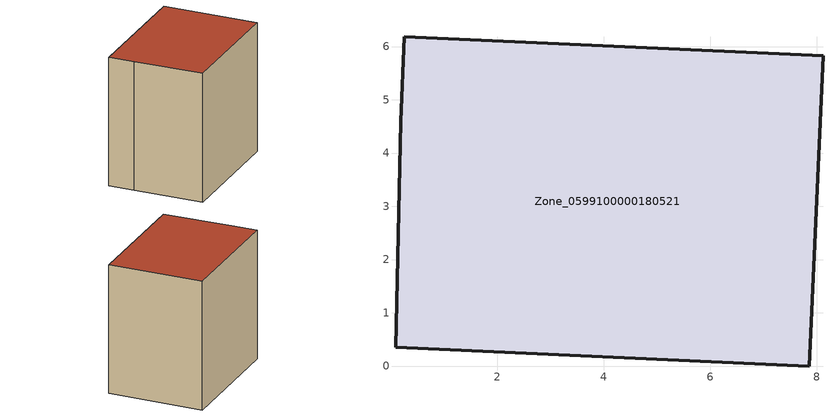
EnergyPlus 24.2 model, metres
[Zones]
Zone_0599100000180521
 floor ground (C_G): 0.09,0.35 0.19,4.58 0.26,6.18 8.12,5.83 7.86,0 z1.52
 wall outside (C_F): 7.86,0 8.12,5.83 0.26,6.18 0.19,4.58 0.09,0.35 7.86,0 z1.52:9.56
 roof outside (C_R): 0.19,4.58 0.09,0.35 7.86,0 8.12,5.83 0.26,6.18 z9.56
[BUILDING]
Pand.0599100000180521: North Axis=0; Terrain=City; Loads Convergence Tolerance Value=0.04; Temperature Convergence Tolerance Value=0.4; Solar Distribution=FullExterior; Maximum Number of Warmup Days=25; Minimum Number of Warmup Days=1
[Site:Location]
Rotterdam.The.Hague.AP_ZH_NLD Design_Conditions: Latitude=51.96; Longitude=4.45; Time Zone=1; Elevation=-4.5
[SITE:GROUNDTEMPERATURE:BUILDINGSURFACE]
18, 18, 18, 18, 18, 18, 18, 18, 18, 18, 18, 18
[MATERIAL] Thermal Absorptance=0.9; Solar Absorptance=0.7; Visible Absorptance=0.7
Name | Roughness | Thickness | Conductivity | Density | Specific Heat
G.TI.1946-1964 | MediumSmooth | 0.15 | 1 | 540 | 1210
F.TI.1946-1964 | Rough | 0.3 | 0.857143 | 1920 | 840
R.TI.1946-1964 | MediumRough | 0.2 | 0.277778 | 1500 | 1000
[CONSTRUCTION]
C_G: G.TI.1946-1964
C_F: F.TI.1946-1964
C_R: R.TI.1946-1964
[ZONE]
Zone_0599100000180521: Type=1; Multiplier=1; Ceiling Height=Autocalculate; Volume=Autocalculate; Floor Area=autocalculate; Part of Total Floor Area=Yes
[ZONEINFILTRATION:DESIGNFLOWRATE]
Infil_Zone_0599100000180521: Zone or ZoneList or Space or SpaceList=Zone_0599100000180521; Schedule=AlwaysOn; Design Flow Rate Calculation Method=Flow/Area; Flow Rate per Floor Area=0.003; Constant Term Coefficient=1; Temperature Term Coefficient=0; Velocity Term Coefficient=0; Velocity Squared Term Coefficient=0
[HVACTEMPLATE:ZONE:IDEALLOADSAIRSYSTEM]
Zone_0599100000180521: Maximum Heating Supply Air Temperature=50; Minimum Cooling Supply Air Temperature=13; Maximum Heating Supply Air Humidity Ratio=0.0156; Minimum Cooling Supply Air Humidity Ratio=0.0077; Heating Limit=NoLimit; Cooling Limit=NoLimit; Dehumidification Control Type=ConstantSensibleHeatRatio; Cooling Sensible Heat Ratio=0.7; Dehumidification Setpoint=60; Humidification Control Type=None; Humidification Setpoint=30; Outdoor Air Method=None; Outdoor Air Flow Rate per Person=0.00944; Outdoor Air Flow Rate per Zone Floor Area=0; Outdoor Air Flow Rate per Zone=0; Demand Controlled Ventilation Type=None; Outdoor Air Economizer Type=NoEconomizer; Heat Recovery Type=None; Sensible Heat Recovery Effectiveness=0.7; Latent Heat Recovery Effectiveness=0.65
[ZONECONTROL:THERMOSTAT]
ThermostatControl_Zone_0599100000180521: Zone or ZoneList=Zone_0599100000180521; Control Type Schedule=DualSetpointControlType; Control 1=Thermostat_Zone_0599100000180521; Temperature Difference Between Cutout And Setpoint=0
[THERMOSTATSETPOINT:DUALSETPOINT]
Thermostat_Zone_0599100000180521: Heating Setpoint Temperature Schedule=HeatingSetpoint_Zone_0599100000180521; Cooling Setpoint Temperature Schedule=CoolingSetpoint_Zone_0599100000180521
[SCHEDULE:COMPACT]
HeatingSetpoint_Zone_0599100000180521: Through: 12/31, For: AllDays, Until: 24:00, 21
CoolingSetpoint_Zone_0599100000180521: Through: 12/31, For: AllDays, Until: 24:00, 24
DualSetpointControlType: Through: 12/31, For: AllDays, Until: 24:00, 4
AlwaysOn: Through: 12/31, For: AllDays, Until: 24:00, 1
